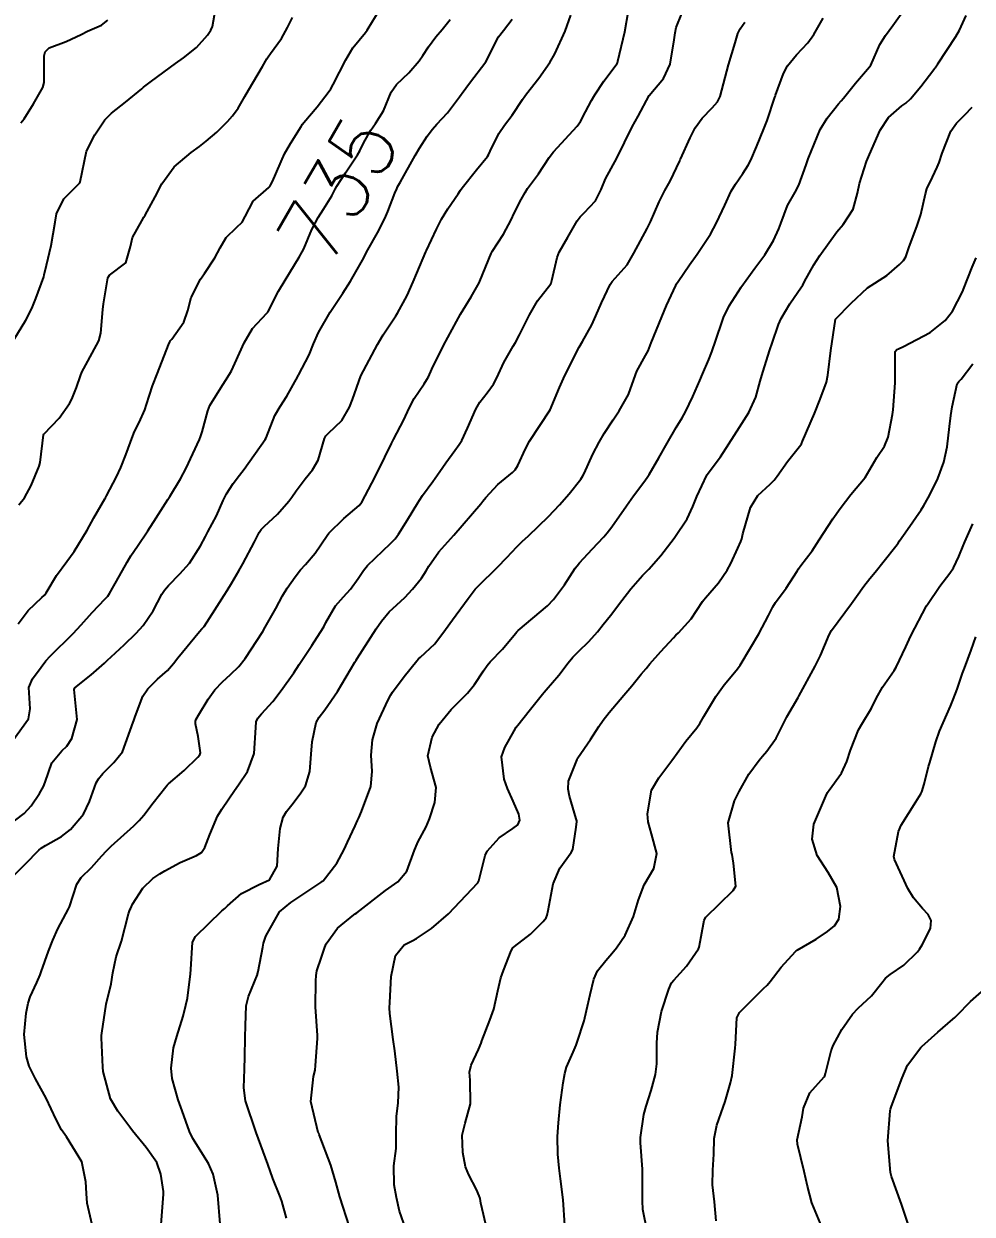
# Model space of a CAD drawing. Header units: metres. Extents: x 318500 to 325275, y 7408834 to 7428799.
# Drawn here: x 321702.3 to 321762.4, y 7415969.8 to 7416045.2 of the extents above; entities that cross this region are included whole.
import ezdxf
from ezdxf.enums import TextEntityAlignment as Align

# ---------------------------------------------------------------- set-up
doc = ezdxf.new("R2010")
doc.units = ezdxf.units.M
doc.header["$MEASUREMENT"] = 0
for name, color, linetype in [('Cotas', 45, 'Continuous'), ('Curvas de Nivel 1m', 11, 'Continuous'), ('Curvas de Nivel 5m', 15, 'Continuous'), ('Linha Férrea', 20, 'Continuous')]:
    doc.layers.add(name, color=color, linetype=linetype)
doc.styles.add('Style-STANDARD', font='STANDARD.shx')

msp = doc.modelspace()

# ---------------------------------------------------------------- linework, layer by layer
at = {"layer": 'Curvas de Nivel 1m', "flags": 128}
for points, elevation in [([(321701.71, 7416025.21), (321702.474, 7416026.457), (321702.851, 7416027.199), (321703.116, 7416027.83), (321703.604, 7416029.192), (321703.638, 7416029.325), (321703.777, 7416029.94), (321704.079, 7416031.186), (321704.334, 7416032.661), (321704.421, 7416033.181), (321704.868, 7416034.141), (321705.849, 7416035.109), (321705.875, 7416035.134), (321705.891, 7416035.159), (321705.904, 7416035.213), (321706.305, 7416037.153), (321706.843, 7416038.188), (321707.479, 7416039.136), (321707.675, 7416039.361), (321707.906, 7416039.555), (321708.786, 7416040.252), (321709.809, 7416041.111), (321709.874, 7416041.167), (321709.931, 7416041.216), (321710.424, 7416041.592), (321711.946, 7416042.714), (321712.455, 7416043.072), (321713.288, 7416043.732), (321713.972, 7416044.501), (321714.195, 7416044.83), (321714.285, 7416045.047), (321714.55, 7416046.496)], 732), ([(321701.985, 7416007.205), (321702.63, 7416008.051), (321703.495, 7416008.879), (321703.648, 7416009.037), (321703.752, 7416009.186), (321704.411, 7416010.282), (321705.069, 7416011.167), (321705.536, 7416011.8), (321706.357, 7416013.148), (321706.782, 7416013.921), (321707.482, 7416015.131), (321707.519, 7416015.193), (321707.583, 7416015.316), (321708.203, 7416016.522), (321708.483, 7416017.121), (321708.807, 7416017.929), (321709.242, 7416019.114), (321709.359, 7416019.388), (321709.643, 7416019.971), (321709.997, 7416020.763), (321710.116, 7416021.103), (321710.489, 7416022.287), (321710.812, 7416023.093), (321711.506, 7416024.881), (321711.596, 7416025.082), (321711.639, 7416025.153), (321711.713, 7416025.253), (321712.474, 7416026.323), (321712.725, 7416027.065), (321712.935, 7416027.879), (321713.526, 7416029.054), (321713.774, 7416029.41), (321714.438, 7416030.389), (321714.768, 7416031.04), (321715.148, 7416031.688), (321715.809, 7416032.319), (321716.176, 7416032.663), (321716.353, 7416033.022), (321716.868, 7416033.981), (321717.848, 7416034.857), (321717.921, 7416034.927), (321717.968, 7416034.998), (321718.082, 7416035.226), (321718.852, 7416036.985), (321719.219, 7416037.641), (321719.896, 7416038.708), (321719.997, 7416038.871), (321720.073, 7416038.968), (321720.91, 7416039.965), (321721.676, 7416040.953), (321721.781, 7416041.102), (321721.934, 7416041.368), (321722.732, 7416042.938), (321723.182, 7416043.711), (321723.976, 7416044.68), (321724.084, 7416044.813), (321724.149, 7416044.917), (321724.843, 7416046.061)], 734), ([(321706.669, 7415969.135), (321706.36, 7415970.516), (321706.304, 7415971.14), (321706.278, 7415971.864), (321706.019, 7415973.145), (321705.043, 7415974.725), (321704.739, 7415975.163), (321704.401, 7415975.822), (321703.769, 7415977.173), (321703.088, 7415978.392), (321702.691, 7415979.186), (321702.515, 7415979.783), (321702.36, 7415981.192), (321702.499, 7415982.545), (321702.624, 7415983.188), (321702.746, 7415983.597), (321703.17, 7415984.495), (321703.376, 7415984.979), (321703.443, 7415985.177), (321703.901, 7415986.472), (321704.175, 7415987.17), (321704.488, 7415987.897), (321705.181, 7415989.16), (321705.197, 7415989.194), (321705.232, 7415989.297), (321705.692, 7415990.715), (321705.982, 7415991.149), (321706.63, 7415991.779), (321707.281, 7415992.513), (321707.574, 7415992.838), (321707.878, 7415993.121), (321709.303, 7415994.429), (321709.645, 7415994.758), (321709.933, 7415995.094), (321710.528, 7415995.882), (321711.337, 7415996.899), (321711.422, 7415996.996), (321711.507, 7415997.077), (321712.498, 7415997.918), (321713.366, 7415998.767), (321713.495, 7415998.921), (321713.536, 7415999.048), (321713.38, 7416000.088), (321713.208, 7416000.873), (321713.206, 7416001.053), (321713.258, 7416001.186), (321713.396, 7416001.43), (321714.008, 7416002.447), (321714.444, 7416003.04), (321714.918, 7416003.544), (321715.435, 7416004.009), (321715.95, 7416004.515), (321716.354, 7416005.016), (321717.467, 7416006.73), (321717.63, 7416006.998), (321718.291, 7416008.185), (321718.714, 7416008.982), (321719.014, 7416009.47), (321719.518, 7416010.202), (321719.861, 7416010.631), (321720.175, 7416010.964), (321720.801, 7416011.693), (321721.549, 7416012.8), (321721.665, 7416012.948), (321722.614, 7416013.884), (321723.577, 7416014.72), (321723.74, 7416014.918), (321724.387, 7416016.119), (321724.785, 7416016.902), (321725.627, 7416018.638), (321725.707, 7416018.812), (321725.747, 7416018.889), (321726.396, 7416020.139), (321726.741, 7416020.879), (321727.048, 7416021.497), (321727.683, 7416022.424), (321727.869, 7416022.685), (321727.971, 7416022.866), (321728.182, 7416023.347), (321728.907, 7416024.852), (321729.735, 7416026.376), (321729.999, 7416026.836), (321730.657, 7416027.926), (321731.178, 7416028.819), (321731.792, 7416030.308), (321731.924, 7416030.683), (321731.988, 7416030.808), (321732.719, 7416031.892), (321733.195, 7416032.796), (321733.39, 7416033.231), (321733.84, 7416034.095), (321734.087, 7416034.546), (321734.243, 7416034.784), (321734.924, 7416035.714), (321735.601, 7416036.764), (321735.884, 7416037.12), (321737.386, 7416038.738), (321737.599, 7416039.04), (321737.914, 7416039.645), (321738.285, 7416040.366), (321738.487, 7416040.724), (321739.068, 7416041.594), (321739.91, 7416042.71), (321739.927, 7416042.743), (321739.961, 7416042.846), (321740.389, 7416044.704), (321740.636, 7416046.065)], 738), ([(321722.971, 7415969.018), (321722.352, 7415970.926), (321722.09, 7415971.848), (321721.773, 7415972.932), (321721.049, 7415974.864), (321721.015, 7415974.941), (321720.988, 7415975.004), (321720.525, 7415976.948), (321720.694, 7415978.544), (321720.785, 7415978.945), (321720.815, 7415979.234), (321720.943, 7415980.943), (321720.939, 7415981.137), (321720.82, 7415982.945), (321720.842, 7415984.61), (321720.849, 7415984.945), (321720.889, 7415985.24), (321721.197, 7415986.098), (321721.407, 7415986.738), (321721.486, 7415986.937), (321722.214, 7415987.941), (321723.238, 7415988.784), (321723.319, 7415988.839), (321723.425, 7415988.917), (321725.254, 7415990.323), (321726.023, 7415990.879), (321726.594, 7415991.546), (321727.088, 7415992.872), (321727.141, 7415993.023), (321727.298, 7415993.387), (321727.812, 7415994.363), (321728.038, 7415994.859), (321728.365, 7415995.889), (321728.454, 7415996.853), (321728.085, 7415998.133), (321727.921, 7415998.862), (321728.206, 7416000.04), (321728.632, 7416000.852), (321729.409, 7416001.787), (321730.433, 7416002.825), (321730.879, 7416003.368), (321731.441, 7416004.241), (321731.674, 7416004.58), (321731.878, 7416004.806), (321732.644, 7416005.616), (321733.477, 7416006.602), (321733.563, 7416006.704), (321733.651, 7416006.787), (321735.496, 7416008.347), (321735.888, 7416008.754), (321736.575, 7416009.683), (321737.26, 7416010.734), (321737.374, 7416010.89), (321737.535, 7416011.078), (321738.334, 7416011.937), (321739.056, 7416012.715), (321739.287, 7416012.989), (321739.567, 7416013.362), (321740.498, 7416014.696), (321740.948, 7416015.332), (321741.603, 7416016.196), (321741.806, 7416016.478), (321741.932, 7416016.675), (321742.553, 7416017.739), (321743.076, 7416018.658), (321743.65, 7416019.65), (321744.03, 7416020.273), (321744.236, 7416020.644), (321744.698, 7416021.617), (321745.146, 7416022.635), (321745.307, 7416023.023), (321745.71, 7416023.951), (321745.91, 7416024.434), (321745.975, 7416024.626), (321746.088, 7416024.989), (321746.636, 7416026.617), (321746.997, 7416027.366), (321747.769, 7416028.545), (321747.793, 7416028.576), (321747.806, 7416028.599), (321748.634, 7416029.74), (321749.265, 7416030.578), (321749.809, 7416031.49), (321750.149, 7416032.235), (321750.27, 7416032.566), (321750.689, 7416033.71), (321751.171, 7416034.557), (321751.411, 7416035), (321751.876, 7416036.298), (321751.94, 7416036.488), (321751.959, 7416036.549), (321752.003, 7416036.67), (321752.767, 7416038.537), (321753.196, 7416039.245), (321753.924, 7416040.152), (321754.094, 7416040.351), (321754.23, 7416040.515), (321754.992, 7416041.456), (321755.888, 7416042.491), (321755.961, 7416042.607), (321756.544, 7416043.915), (321756.889, 7416044.481), (321757.36, 7416045.105), (321758.003, 7416046.009)], 742), ([(321701.302, 7415994.4), (321702.369, 7415995.194), (321702.814, 7415995.691), (321703.329, 7415996.465), (321703.597, 7415996.917), (321703.687, 7415997.177), (321704.129, 7415998.401), (321704.752, 7415999.166), (321705.06, 7415999.476), (321705.378, 7415999.957), (321705.721, 7416001.155), (321705.525, 7416003.052), (321705.569, 7416003.158), (321706.601, 7416003.974), (321707.444, 7416004.724), (321707.653, 7416004.921), (321707.873, 7416005.126), (321708.689, 7416005.886), (321709.465, 7416006.614), (321709.907, 7416007.103), (321710.534, 7416008.044), (321711.08, 7416009.086), (321711.243, 7416009.345), (321711.509, 7416009.651), (321712.214, 7416010.376), (321712.832, 7416011.06), (321713.541, 7416012.161), (321713.838, 7416012.756), (321713.994, 7416013.046), (321714.546, 7416014.059), (321714.972, 7416015.036), (321715.167, 7416015.454), (321715.596, 7416016.109), (321716, 7416016.628), (321716.294, 7416017.02), (321717.629, 7416018.885), (321717.691, 7416018.999), (321718.241, 7416020.401), (321718.583, 7416020.986), (321719.007, 7416021.642), (321719.689, 7416022.875), (321719.722, 7416022.938), (321719.736, 7416022.97), (321720.407, 7416024.259), (321720.692, 7416024.96), (321721.009, 7416025.668), (321721.74, 7416026.95), (321722.533, 7416028.164), (321723.031, 7416028.931), (321723.783, 7416030.261), (321724.126, 7416030.915), (321724.727, 7416031.985), (321725.2, 7416032.899), (321725.382, 7416033.341), (321725.844, 7416034.503), (321725.958, 7416034.779), (321726.011, 7416034.888), (321726.189, 7416035.223), (321727.119, 7416036.878), (321727.405, 7416037.347), (321727.889, 7416038.114), (321728.212, 7416038.548), (321728.503, 7416038.861), (321729.175, 7416039.588), (321729.926, 7416040.595), (321730.027, 7416040.74), (321730.095, 7416040.838), (321730.56, 7416041.455), (321731.592, 7416042.815), (321731.727, 7416043.04), (321731.961, 7416043.542), (321732.395, 7416044.387), (321732.715, 7416044.803), (321733.264, 7416045.524)], 736), ([(321701.658, 7415991.204), (321702.443, 7415992.022), (321703.285, 7415992.868), (321703.452, 7415993.014), (321703.712, 7415993.176), (321704.726, 7415993.736), (321705.3, 7415994.181), (321706.118, 7415995.148), (321706.51, 7415995.954), (321706.926, 7415997.136), (321707.079, 7415997.399), (321707.349, 7415997.741), (321708.04, 7415998.44), (321708.601, 7415999.112), (321709.275, 7416000.988), (321709.314, 7416001.101), (321709.331, 7416001.16), (321709.394, 7416001.341), (321709.885, 7416002.631), (321710.19, 7416003.098), (321710.814, 7416003.705), (321711.438, 7416004.268), (321711.823, 7416004.696), (321712.106, 7416005.07), (321713.467, 7416006.733), (321713.621, 7416006.896), (321713.764, 7416007.047), (321714.429, 7416008.098), (321715.019, 7416009.035), (321715.212, 7416009.325), (321715.512, 7416009.814), (321715.966, 7416010.581), (321716.217, 7416011.02), (321716.944, 7416012.409), (321717.254, 7416013.004), (321717.371, 7416013.185), (321717.556, 7416013.377), (321718.403, 7416014.152), (321719.121, 7416014.977), (321719.312, 7416015.247), (321719.59, 7416015.647), (321720.157, 7416016.409), (321720.62, 7416016.96), (321720.984, 7416017.588), (321721.385, 7416018.952), (321721.466, 7416019.118), (321721.635, 7416019.293), (321722.48, 7416020.105), (321722.966, 7416020.93), (321723.161, 7416021.434), (321723.69, 7416022.92), (321724.744, 7416024.904), (321725.105, 7416025.514), (321725.734, 7416026.475), (321725.896, 7416026.73), (321725.998, 7416026.887), (321726.621, 7416028.018), (321727.004, 7416028.878), (321727.226, 7416029.425), (321727.789, 7416030.775), (321727.831, 7416030.869), (321728.463, 7416032.208), (321728.798, 7416032.855), (321729.185, 7416033.494), (321729.844, 7416034.448), (321729.998, 7416034.688), (321730.106, 7416034.836), (321731.014, 7416035.975), (321731.691, 7416036.813), (321731.763, 7416036.921), (321731.875, 7416037.163), (321732.422, 7416038.277), (321732.774, 7416038.801), (321733.267, 7416039.439), (321733.924, 7416040.423), (321734.068, 7416040.648), (321734.169, 7416040.786), (321734.941, 7416041.779), (321735.645, 7416042.765), (321735.966, 7416043.33), (321736.611, 7416044.751), (321736.967, 7416045.774)], 737), ([(321702.035, 7416014.743), (321702.382, 7416015.202), (321702.82, 7416015.969), (321703.315, 7416017.193), (321703.375, 7416017.43), (321703.593, 7416019.19), (321703.602, 7416019.219), (321703.631, 7416019.252), (321704.573, 7416020.249), (321705.244, 7416021.166), (321705.386, 7416021.442), (321705.675, 7416022.184), (321705.929, 7416022.914), (321706.028, 7416023.155), (321706.407, 7416023.859), (321707.091, 7416025.139), (321707.218, 7416025.636), (321707.348, 7416027.136), (321707.391, 7416027.49), (321707.67, 7416029.131), (321707.772, 7416029.293), (321708.808, 7416030.091), (321709.096, 7416031.117), (321709.22, 7416031.695), (321709.814, 7416032.736), (321709.953, 7416032.973), (321710.029, 7416033.107), (321710.669, 7416034.266), (321711.076, 7416035.092), (321711.861, 7416036.158), (321712.949, 7416037.064), (321713.477, 7416037.455), (321713.881, 7416037.781), (321714.564, 7416038.369), (321715.232, 7416039.037), (321715.553, 7416039.386), (321715.913, 7416039.883), (321716.337, 7416040.61), (321716.575, 7416041.02), (321717.461, 7416042.524), (321717.741, 7416043.003), (321717.818, 7416043.136), (321717.955, 7416043.344), (321718.666, 7416044.293), (321719.046, 7416044.984), (321719.356, 7416045.613)], 733), ([(321702.15, 7416038.954), (321702.368, 7416039.205), (321702.965, 7416040.149), (321703.554, 7416041.194), (321703.626, 7416041.501), (321703.64, 7416043.193), (321703.701, 7416043.445), (321703.958, 7416043.704), (321705.034, 7416044.103), (321705.971, 7416044.551), (321706.374, 7416044.754), (321707.27, 7416045.141), (321707.666, 7416045.453)], 731), ([(321711.051, 7415969.158), (321711.192, 7415971.077), (321711.181, 7415971.266), (321711.009, 7415972.363), (321710.77, 7415973.083), (321710.088, 7415974.035), (321709.221, 7415975.098), (321709.052, 7415975.323), (321708.288, 7415976.338), (321707.831, 7415977.119), (321707.375, 7415978.847), (321707.347, 7415979.126), (321707.258, 7415980.999), (321707.263, 7415981.128), (321707.281, 7415981.277), (321707.564, 7415983.124), (321707.873, 7415984.416), (321707.991, 7415985.118), (321708.193, 7415986.117), (321708.532, 7415987.11), (321708.977, 7415988.853), (321709.066, 7415989.102), (321709.12, 7415989.214), (321709.235, 7415989.449), (321709.884, 7415990.461), (321710.518, 7415991.087), (321710.962, 7415991.385), (321711.267, 7415991.569), (321712.239, 7415992.102), (321713.282, 7415992.55), (321713.596, 7415992.735), (321713.809, 7415993.042), (321714.126, 7415993.865), (321714.611, 7415995.03), (321714.875, 7415995.468), (321715.327, 7415996.126), (321715.689, 7415996.662), (321715.942, 7415997.014), (321716.502, 7415997.863), (321716.92, 7415999.007), (321717.025, 7416000.644), (321717.056, 7416001.005), (321717.164, 7416001.233), (321717.398, 7416001.509), (321718.102, 7416002.297), (321718.641, 7416002.982), (321719.437, 7416004.108), (321719.782, 7416004.629), (321719.996, 7416004.965), (321720.577, 7416005.841), (321721.289, 7416006.952), (321721.354, 7416007.068), (321721.475, 7416007.309), (321722.086, 7416008.346), (321722.576, 7416008.934), (321723.023, 7416009.412), (321723.518, 7416010.089), (321723.851, 7416010.59), (321724.112, 7416010.911), (321725.551, 7416012.296), (321725.849, 7416012.594), (321726.069, 7416012.885), (321726.64, 7416013.809), (321727.299, 7416014.873), (321727.406, 7416015.049), (321727.587, 7416015.335), (321728.232, 7416016.229), (321728.676, 7416016.854), (321729.058, 7416017.409), (321729.63, 7416018.195), (321729.907, 7416018.564), (321730.075, 7416018.833), (321730.436, 7416019.616), (321730.97, 7416020.82), (321731.221, 7416021.262), (321731.676, 7416021.856), (321732.087, 7416022.403), (321732.293, 7416022.804), (321732.738, 7416023.766), (321733.329, 7416024.794), (321733.473, 7416025.042), (321733.727, 7416025.517), (321734.365, 7416026.781), (321734.859, 7416027.668), (321735.712, 7416028.761), (321735.731, 7416028.8), (321735.773, 7416028.956), (321736.121, 7416030.429), (321736.246, 7416030.753), (321736.782, 7416031.718), (321737.38, 7416032.737), (321737.561, 7416032.997), (321737.828, 7416033.252), (321738.548, 7416034.015), (321738.895, 7416034.72), (321739.164, 7416035.413), (321739.88, 7416036.71), (321740.861, 7416038.696), (321741.234, 7416039.367), (321741.93, 7416040.68), (321742.848, 7416041.765), (321743.263, 7416042.66), (321743.519, 7416044.201), (321743.574, 7416044.656), (321743.655, 7416044.985), (321743.998, 7416045.882)], 739), ([(321718.979, 7415969.575), (321718.673, 7415970.653), (321718.546, 7415970.977), (321718.1, 7415972.073), (321717.789, 7415972.988), (321717.05, 7415975), (321716.371, 7415977.007), (321716.278, 7415977.818), (321716.327, 7415979.008), (321716.333, 7415979.786), (321716.354, 7415981.008), (321716.376, 7415981.77), (321716.424, 7415983.007), (321716.561, 7415983.611), (321717.139, 7415985), (321717.147, 7415985.034), (321717.183, 7415985.194), (321717.468, 7415986.734), (321717.527, 7415986.995), (321717.658, 7415987.435), (321718.529, 7415988.981), (321719.246, 7415989.563), (321721.152, 7415990.835), (321721.26, 7415990.906), (321721.281, 7415990.918), (321721.304, 7415990.94), (321722.156, 7415992.053), (321722.633, 7415992.927), (321722.831, 7415993.391), (321723.313, 7415994.423), (321723.475, 7415994.76), (321723.548, 7415994.917), (321723.729, 7415995.318), (321724.316, 7415996.905), (321724.394, 7415997.865), (321724.339, 7415998.905), (321724.425, 7415999.864), (321724.724, 7416000.9), (321725.415, 7416002.401), (321725.588, 7416002.718), (321725.692, 7416002.887), (321726.427, 7416003.888), (321727.229, 7416004.872), (321727.331, 7416004.991), (321727.454, 7416005.111), (321728.365, 7416005.958), (321729.043, 7416006.847), (321729.486, 7416007.474), (321730.482, 7416008.825), (321730.927, 7416009.401), (321731.518, 7416010.003), (321731.935, 7416010.395), (321732.339, 7416010.802), (321732.924, 7416011.411), (321733.55, 7416012.092), (321733.905, 7416012.434), (321734.29, 7416012.779), (321735.573, 7416014.024), (321736.255, 7416014.75), (321736.874, 7416015.458), (321737.605, 7416016.379), (321737.747, 7416016.59), (321737.818, 7416016.728), (321738.38, 7416017.971), (321738.779, 7416018.719), (321739.096, 7416019.265), (321739.654, 7416020.133), (321740.036, 7416020.704), (321740.625, 7416021.747), (321740.97, 7416022.691), (321741.165, 7416023.221), (321741.713, 7416024.222), (321741.877, 7416024.518), (321741.946, 7416024.677), (321742.068, 7416025.02), (321742.732, 7416026.665), (321743.042, 7416027.369), (321743.629, 7416028.652), (321743.674, 7416028.748), (321743.774, 7416028.906), (321744.485, 7416029.948), (321744.974, 7416030.638), (321745.313, 7416031.127), (321745.813, 7416031.906), (321746.208, 7416032.624), (321746.721, 7416033.733), (321747.125, 7416034.611), (321747.396, 7416035.068), (321747.867, 7416035.73), (321748.207, 7416036.263), (321748.369, 7416036.593), (321748.73, 7416037.429), (321749.203, 7416038.58), (321749.397, 7416039.089), (321749.894, 7416040.571), (321749.904, 7416040.596), (321749.932, 7416040.698), (321750.436, 7416042.082), (321750.691, 7416042.563), (321751.26, 7416043.264), (321751.975, 7416044.013), (321752.368, 7416044.544), (321752.953, 7416045.578)], 741), ([(321726.526, 7415968.867), (321726.133, 7415970.019), (321725.938, 7415970.876), (321725.798, 7415971.668), (321725.775, 7415972.879), (321725.924, 7415973.99), (321725.927, 7415974.877), (321725.931, 7415976.013), (321726.052, 7415976.875), (321726.08, 7415977.865), (321725.984, 7415978.877), (321725.833, 7415980.166), (321725.738, 7415980.881), (321725.512, 7415982.527), (321725.495, 7415982.885), (321725.513, 7415983.234), (321725.606, 7415984.884), (321725.881, 7415986.199), (321726.424, 7415986.872), (321726.939, 7415987.139), (321727.216, 7415987.28), (321728.154, 7415987.923), (321729.24, 7415988.84), (321731.082, 7415990.813), (321731.147, 7415990.926), (321731.268, 7415991.365), (321731.558, 7415992.535), (321731.684, 7415992.806), (321732.444, 7415993.658), (321733.312, 7415994.254), (321733.614, 7415994.487), (321733.747, 7415994.784), (321733.69, 7415995.151), (321733.332, 7415995.992), (321732.973, 7415996.794), (321732.763, 7415997.381), (321732.591, 7415998.798), (321732.789, 7415999.386), (321733.395, 7416000.441), (321733.525, 7416000.661), (321733.614, 7416000.787), (321734.332, 7416001.699), (321735.178, 7416002.764), (321735.292, 7416002.892), (321735.424, 7416003.039), (321736.218, 7416003.968), (321736.812, 7416004.74), (321737.095, 7416005.096), (321737.461, 7416005.462), (321738.109, 7416006.085), (321738.664, 7416006.718), (321739.031, 7416007.168), (321739.49, 7416007.746), (321740.205, 7416008.699), (321740.772, 7416009.43), (321741.524, 7416010.286), (321741.721, 7416010.483), (321741.912, 7416010.674), (321742.673, 7416011.533), (321743.516, 7416012.651), (321743.561, 7416012.711), (321744.351, 7416013.863), (321744.698, 7416014.639), (321744.95, 7416015.276), (321745.578, 7416016.63), (321745.589, 7416016.651), (321745.611, 7416016.676), (321746.453, 7416017.793), (321746.977, 7416018.61), (321747.651, 7416019.671), (321748.245, 7416020.591), (321748.691, 7416021.569), (321748.971, 7416022.581), (321749.13, 7416023.147), (321749.58, 7416024.572), (321749.724, 7416024.998), (321750.125, 7416026.178), (321750.291, 7416026.564), (321750.834, 7416027.479), (321751.586, 7416028.552), (321751.657, 7416028.666), (321751.775, 7416028.89), (321752.369, 7416029.964), (321752.743, 7416030.536), (321753.815, 7416032.043), (321754.209, 7416032.514), (321754.856, 7416033.483), (321755.116, 7416034.501), (321755.245, 7416035.113), (321755.701, 7416036.493), (321755.885, 7416036.946), (321756.57, 7416038.483), (321757.098, 7416039.293), (321757.923, 7416040.021), (321758.189, 7416040.203), (321758.477, 7416040.462), (321759.138, 7416041.256), (321759.958, 7416042.324), (321760.009, 7416042.389), (321760.047, 7416042.439), (321760.216, 7416042.69), (321761.361, 7416044.419), (321761.587, 7416044.815), (321762, 7416045.753)], 743), ([(321731.679, 7415968.799), (321731.278, 7415970.524), (321731.229, 7415970.807), (321731.184, 7415970.989), (321731.006, 7415971.39), (321730.52, 7415972.322), (321730.308, 7415972.821), (321730.132, 7415973.725), (321730.105, 7415974.824), (321730.292, 7415975.591), (321730.631, 7415976.817), (321730.596, 7415978.319), (321730.552, 7415978.818), (321730.661, 7415979.263), (321731.122, 7415980.248), (321731.29, 7415980.645), (321731.344, 7415980.807), (321731.846, 7415982.103), (321732.099, 7415982.796), (321732.348, 7415983.969), (321732.549, 7415984.789), (321732.71, 7415985.265), (321733.206, 7415986.491), (321733.307, 7415986.681), (321733.404, 7415986.778), (321734.424, 7415987.566), (321735.234, 7415988.353), (321735.41, 7415988.585), (321735.487, 7415988.756), (321735.535, 7415989.048), (321735.865, 7415990.751), (321736.275, 7415991.745), (321737.006, 7415992.734), (321737.097, 7415992.929), (321737.314, 7415994.325), (321737.361, 7415994.688), (321737.357, 7415994.73), (321737.321, 7415994.855), (321736.901, 7415996.302), (321736.81, 7415996.738), (321736.836, 7415997.25), (321737.368, 7415998.623), (321737.404, 7415998.695), (321737.422, 7415998.729), (321738.218, 7415999.891), (321738.752, 7416000.716), (321739.015, 7416001.103), (321739.409, 7416001.606), (321740.343, 7416002.696), (321740.839, 7416003.279), (321741.44, 7416004.017), (321741.737, 7416004.384), (321741.977, 7416004.672), (321742.668, 7416005.455), (321743.475, 7416006.331), (321743.635, 7416006.491), (321743.8, 7416006.647), (321744.593, 7416007.535), (321745.317, 7416008.632), (321745.395, 7416008.738), (321745.503, 7416008.857), (321746.324, 7416009.812), (321746.883, 7416010.61), (321747.11, 7416011.033), (321747.551, 7416012.004), (321747.735, 7416012.42), (321747.795, 7416012.596), (321747.873, 7416012.905), (321748.35, 7416014.588), (321748.824, 7416015.349), (321749.603, 7416016.07), (321749.861, 7416016.313), (321750.047, 7416016.566), (321750.696, 7416017.488), (321751.542, 7416018.551), (321751.579, 7416018.612), (321751.642, 7416018.775), (321752.406, 7416020.539), (321752.757, 7416021.451), (321753.159, 7416022.528), (321753.256, 7416022.968), (321753.432, 7416024.524), (321753.74, 7416026.52), (321754.73, 7416027.53), (321755.77, 7416028.49), (321756.982, 7416029.278), (321757.792, 7416029.968), (321758.043, 7416030.22), (321758.184, 7416030.464), (321758.373, 7416031.029), (321758.904, 7416032.454), (321759.133, 7416033.148), (321759.424, 7416034.446), (321759.523, 7416034.777), (321759.866, 7416035.504), (321760.177, 7416036.134), (321760.288, 7416036.434), (321760.491, 7416037.035), (321761.03, 7416038.423), (321761.4, 7416038.926), (321761.916, 7416039.461), (321762.389, 7416039.94)], 744), ([(321741.832, 7415968.667), (321741.544, 7415970.119), (321741.509, 7415970.672), (321741.524, 7415971.191), (321741.507, 7415972.673), (321741.384, 7415974.336), (321741.389, 7415974.675), (321741.609, 7415976.135), (321741.749, 7415976.67), (321742.073, 7415977.648), (321742.348, 7415978.661), (321742.421, 7415979.35), (321742.421, 7415980.661), (321742.461, 7415981.34), (321742.707, 7415982.657), (321743.174, 7415984.077), (321743.358, 7415984.469), (321743.496, 7415984.647), (321744.31, 7415985.522), (321745.068, 7415986.631), (321745.103, 7415986.739), (321745.222, 7415987.416), (321745.423, 7415988.441), (321745.528, 7415988.626), (321747.257, 7415990.331), (321747.428, 7415990.597), (321747.282, 7415992.052), (321747.186, 7415992.602), (321747.159, 7415992.735), (321746.945, 7415994.606), (321747.334, 7415996.003), (321747.628, 7415996.596), (321748.243, 7415997.7), (321748.901, 7415998.577), (321749.12, 7415998.827), (321749.379, 7415999.14), (321749.974, 7415999.982), (321750.28, 7416000.561), (321750.648, 7416001.317), (321751.37, 7416002.55), (321751.389, 7416002.581), (321751.421, 7416002.641), (321752.442, 7416004.535), (321752.779, 7416005.211), (321753.332, 7416006.522), (321753.483, 7416006.785), (321754.746, 7416008.501), (321755.058, 7416008.946), (321755.517, 7416009.594), (321755.916, 7416010.094), (321756.24, 7416010.483), (321756.823, 7416011.195), (321757.555, 7416012.137), (321757.694, 7416012.332), (321757.791, 7416012.467), (321758.297, 7416013.189), (321759.16, 7416014.446), (321759.325, 7416014.703), (321759.591, 7416015.186), (321760.014, 7416016.024), (321760.212, 7416016.431), (321760.59, 7416017.461), (321760.8, 7416018.423), (321760.958, 7416019.725), (321761.031, 7416020.419), (321761.119, 7416020.967), (321761.444, 7416022.414), (321761.538, 7416022.567), (321761.695, 7416022.719), (321762.434, 7416023.677)], 746), ([(321746.182, 7415969.408), (321746.072, 7415970.609), (321745.951, 7415971.67), (321745.971, 7415972.61), (321746.021, 7415973.624), (321746.051, 7415974.61), (321746.219, 7415975.452), (321746.619, 7415976.605), (321746.738, 7415976.949), (321747.095, 7415978.13), (321747.196, 7415978.599), (321747.384, 7415980.338), (321747.409, 7415980.596), (321747.497, 7415982.253), (321747.651, 7415982.593), (321749.175, 7415984.11), (321749.409, 7415984.336), (321749.593, 7415984.566), (321750.286, 7415985.466), (321751.209, 7415986.464), (321751.253, 7415986.505), (321751.316, 7415986.548), (321752.502, 7415987.249), (321753.228, 7415987.72), (321753.662, 7415988.085), (321753.936, 7415988.51), (321754.041, 7415989.302), (321753.825, 7415990.512), (321753.274, 7415991.453), (321752.575, 7415992.531), (321752.266, 7415993.576), (321752.368, 7415994.534), (321753.117, 7415996.303), (321753.23, 7415996.522), (321753.274, 7415996.588), (321753.342, 7415996.675), (321754.112, 7415997.755), (321754.461, 7415998.504), (321754.675, 7415999.206), (321755.187, 7416000.493), (321755.404, 7416000.856), (321756.021, 7416001.876), (321756.313, 7416002.481), (321756.715, 7416003.193), (321757.447, 7416004.251), (321757.576, 7416004.468), (321758.176, 7416005.753), (321758.509, 7416006.455), (321759.499, 7416008.356), (321759.55, 7416008.439), (321760.348, 7416009.598), (321760.971, 7416010.418), (321761.196, 7416010.754), (321761.546, 7416011.474), (321761.816, 7416012.147), (321761.93, 7416012.406), (321762.422, 7416013.551)], 747), ([(321752.974, 7415968.759), (321752.244, 7415970.528), (321751.956, 7415971.585), (321751.743, 7415972.533), (321751.323, 7415974.26), (321751.316, 7415974.537), (321751.62, 7415975.986), (321751.708, 7415976.534), (321752.106, 7415977.513), (321753.012, 7415978.521), (321753.049, 7415978.573), (321753.103, 7415978.741), (321753.465, 7415980.175), (321753.594, 7415980.513), (321754.141, 7415981.509), (321754.814, 7415982.495), (321755.164, 7415982.864), (321756.006, 7415983.647), (321756.667, 7415984.475), (321756.892, 7415984.765), (321757.188, 7415984.999), (321758.052, 7415985.603), (321758.927, 7415986.444), (321759.052, 7415986.603), (321759.216, 7415986.871), (321759.753, 7415987.912), (321759.795, 7415988.432), (321759.604, 7415988.795), (321759.247, 7415989.185), (321758.668, 7415989.863), (321758.312, 7415990.454), (321757.462, 7415992.293), (321757.429, 7415992.468), (321757.72, 7415994.058), (321757.884, 7415994.462), (321758.823, 7415995.936), (321759.143, 7415996.443), (321759.208, 7415996.576), (321759.349, 7415997.064), (321759.63, 7415998.172), (321759.703, 7415998.435), (321760.078, 7415999.741), (321760.317, 7416000.426), (321761.008, 7416002.009), (321761.187, 7416002.413), (321761.43, 7416003.086), (321761.769, 7416004.083), (321761.9, 7416004.406), (321762.331, 7416005.537), (321762.624, 7416006.399)], 748), ([(321758.37, 7415969.055), (321757.903, 7415970.451), (321757.274, 7415972.201), (321757.212, 7415972.458), (321757.05, 7415974.46), (321757.19, 7415976.356), (321757.208, 7415976.468), (321757.278, 7415976.663), (321757.959, 7415978.457), (321758.298, 7415979.266), (321759.129, 7415980.376), (321759.16, 7415980.409), (321759.192, 7415980.439), (321760.212, 7415981.356), (321761.156, 7415982.174), (321761.285, 7415982.282), (321761.412, 7415982.407), (321762.281, 7415983.286), (321763.177, 7415984.069)], 749)]:
    msp.add_lwpolyline(points, dxfattribs=dict(at, elevation=elevation))
at = {"layer": 'Curvas de Nivel 5m', "flags": 128}
for points, elevation in [([(321701.372, 7415999.434), (321702.634, 7416001.191), (321702.754, 7416001.836), (321702.663, 7416003.191), (321702.887, 7416003.729), (321703.439, 7416004.48), (321703.743, 7416004.88), (321704.005, 7416005.174), (321705.465, 7416006.611), (321705.97, 7416007.152), (321706.681, 7416007.943), (321707.495, 7416008.788), (321707.655, 7416008.971), (321707.763, 7416009.127), (321708.393, 7416010.245), (321708.89, 7416011.116), (321709.129, 7416011.519), (321709.54, 7416012.142), (321710.19, 7416013.1), (321710.731, 7416013.924), (321711.463, 7416015.082), (321711.507, 7416015.155), (321711.583, 7416015.286), (321712.267, 7416016.403), (321712.623, 7416017.065), (321713.472, 7416018.896), (321713.536, 7416019.051), (321713.56, 7416019.122), (321713.635, 7416019.387), (321713.986, 7416020.716), (321714.132, 7416021.045), (321714.723, 7416021.99), (321715.375, 7416023.033), (321715.485, 7416023.239), (321715.697, 7416023.697), (321716.289, 7416025.021), (321716.824, 7416025.913), (321717.738, 7416026.898), (321717.789, 7416026.95), (321717.815, 7416026.999), (321718.47, 7416028.279), (321718.896, 7416028.983), (321719.785, 7416030.439), (321719.975, 7416030.782), (321720.068, 7416030.967), (321720.576, 7416032.194), (321720.978, 7416032.958), (321721.309, 7416033.474), (321721.841, 7416034.326), (321722.055, 7416034.739), (321722.168, 7416034.945), (321722.708, 7416035.787), (321723.461, 7416036.926), (321723.612, 7416037.186), (321723.882, 7416037.712), (321724.313, 7416038.494), (321724.615, 7416038.909), (321725.11, 7416039.704), (321725.605, 7416040.895), (321725.935, 7416041.386), (321726.714, 7416042.11), (321727.381, 7416042.876), (321727.61, 7416043.218), (321727.963, 7416043.761), (321728.431, 7416044.405), (321728.827, 7416044.857), (321729.345, 7416045.495)], 735), ([(321714.781, 7415969.214), (321714.618, 7415971.026), (321714.327, 7415972.344), (321714.031, 7415973.035), (321713.043, 7415974.616), (321712.825, 7415975.053), (321712.361, 7415976.359), (321712.114, 7415977.064), (321711.743, 7415978.417), (321711.68, 7415979.071), (321711.824, 7415980.365), (321712.033, 7415981.066), (321712.439, 7415982.357), (321712.608, 7415983.058), (321712.702, 7415983.512), (321712.898, 7415985.054), (321712.91, 7415985.328), (321713.027, 7415987.053), (321713.214, 7415987.4), (321714.877, 7415989.025), (321715.068, 7415989.186), (321715.235, 7415989.343), (321716.119, 7415990.139), (321717.255, 7415990.694), (321717.904, 7415990.99), (321718.386, 7415991.87), (321718.44, 7415992.983), (321718.572, 7415994.25), (321718.765, 7415994.978), (321718.97, 7415995.32), (321719.322, 7415995.758), (321719.847, 7415996.45), (321720.175, 7415996.962), (321720.453, 7415997.859), (321720.541, 7415998.958), (321720.597, 7415999.739), (321720.849, 7416000.955), (321721.045, 7416001.312), (321721.408, 7416001.769), (321722.215, 7416002.938), (321723.306, 7416004.78), (321723.387, 7416004.921), (321723.451, 7416005.024), (321724.649, 7416006.902), (321724.986, 7416007.389), (321725.486, 7416007.965), (321725.97, 7416008.411), (321726.464, 7416008.88), (321726.962, 7416009.421), (321727.519, 7416010.111), (321727.822, 7416010.569), (321727.995, 7416010.863), (321728.625, 7416011.772), (321729.56, 7416012.84), (321731.285, 7416014.814), (321731.415, 7416014.98), (321731.586, 7416015.217), (321732.36, 7416016.041), (321733.279, 7416016.793), (321733.445, 7416016.959), (321733.617, 7416017.252), (321734.112, 7416018.304), (321734.366, 7416018.779), (321735.66, 7416020.76), (321736.253, 7416022.18), (321736.516, 7416022.748), (321736.899, 7416023.545), (321737.506, 7416024.733), (321737.724, 7416025.106), (321738.304, 7416026.155), (321738.562, 7416026.722), (321738.921, 7416027.549), (321739.473, 7416028.713), (321739.586, 7416028.898), (321739.776, 7416029.102), (321740.538, 7416029.95), (321740.973, 7416030.692), (321741.816, 7416032.266), (321742.029, 7416032.677), (321742.56, 7416033.948), (321742.927, 7416034.664), (321743.264, 7416035.254), (321743.878, 7416036.549), (321743.908, 7416036.621), (321743.924, 7416036.65), (321744.542, 7416037.995), (321744.859, 7416038.64), (321745.291, 7416039.254), (321745.919, 7416039.906), (321746.264, 7416040.286), (321746.431, 7416040.622), (321746.747, 7416041.82), (321746.969, 7416042.615), (321747.39, 7416044.025), (321747.553, 7416044.606), (321747.693, 7416044.896), (321747.991, 7416045.324)], 740), ([(321736.591, 7415969.121), (321736.487, 7415970.738), (321736.326, 7415972.053), (321736.231, 7415972.742), (321736.152, 7415973.625), (321736.139, 7415974.744), (321736.199, 7415975.607), (321736.305, 7415976.742), (321736.499, 7415978.143), (321736.593, 7415978.738), (321736.705, 7415979.137), (321737.12, 7415980.078), (321737.318, 7415980.536), (321737.387, 7415980.726), (321737.811, 7415982.059), (321737.977, 7415982.718), (321738.2, 7415983.744), (321738.43, 7415984.711), (321738.672, 7415985.224), (321739.198, 7415985.896), (321739.568, 7415986.341), (321739.862, 7415986.7), (321740.418, 7415987.496), (321740.955, 7415988.684), (321741.251, 7415989.739), (321741.616, 7415990.675), (321742.233, 7415991.709), (321742.419, 7415992.663), (321742.075, 7415993.902), (321741.863, 7415994.672), (321741.833, 7415995.18), (321742.08, 7415996.669), (321742.55, 7415997.464), (321743.369, 7415998.564), (321743.405, 7415998.614), (321743.425, 7415998.649), (321744.253, 7415999.776), (321744.948, 7416000.635), (321745.141, 7416000.895), (321745.407, 7416001.355), (321746.152, 7416002.619), (321746.692, 7416003.35), (321747.445, 7416004.259), (321747.595, 7416004.451), (321747.697, 7416004.596), (321748.358, 7416005.695), (321748.872, 7416006.579), (321749.492, 7416007.735), (321749.77, 7416008.294), (321749.942, 7416008.566), (321750.609, 7416009.464), (321751.297, 7416010.552), (321751.386, 7416010.698), (321751.535, 7416010.9), (321752.252, 7416011.837), (321752.701, 7416012.533), (321753.574, 7416013.872), (321754.021, 7416014.513), (321754.695, 7416015.402), (321755.61, 7416016.49), (321756.354, 7416017.758), (321756.827, 7416018.478), (321757.073, 7416019.048), (321757.34, 7416020.473), (321757.377, 7416020.76), (321757.521, 7416022.472), (321757.519, 7416022.645), (321757.518, 7416024.472), (321757.609, 7416024.584), (321757.722, 7416024.637), (321758.029, 7416024.772), (321759.732, 7416025.664), (321760.684, 7416026.426), (321761.14, 7416027.028), (321761.768, 7416028.248), (321761.822, 7416028.357), (321761.843, 7416028.409), (321762.382, 7416029.813), (321762.646, 7416030.402)], 745)]:
    msp.add_lwpolyline(points, dxfattribs=dict(at, elevation=elevation))
at = {"layer": 'Linha Férrea'}
for points in [[(321801.996, 7416472.124, -0.01056), (321778.562, 7416402.785, 0.003825), (321753.427, 7416335.229, 0.009891), (321731.998, 7416274.984), (321714.19, 7416219.513, -0.023962), (321655.044, 7416039.283), (321642.82, 7416007.304), (321613.083, 7415933.23), (321568.988, 7415825.437), (321540.974, 7415754.447), (321517.665, 7415694.407), (321499.441, 7415649.202), (321470.312, 7415575.877, -0.021199), (321451.089, 7415534.053, -0.062911), (321383.346, 7415430.521, -0.034735), (321333.565, 7415379.837, -0.029004), (321269.949, 7415330.444), (321232.205, 7415304.051, 0.005656), (321177.936, 7415264.887, 0.018731), (321134.029, 7415229.838, 0.055667), (321051.084, 7415139.412, 0.029861), (321000.142, 7415057.355), (320958.652, 7414980.458)], [(321470.312, 7415575.877), (321499.441, 7415649.202), (321517.665, 7415694.407), (321540.974, 7415754.447), (321568.988, 7415825.437), (321613.083, 7415933.23), (321642.82, 7416007.304), (321655.044, 7416039.283, 0.023962), (321714.19, 7416219.513), (321731.998, 7416274.984, -0.009891), (321753.427, 7416335.229, -0.003825), (321778.562, 7416402.785, 0.01056), (321801.996, 7416472.124)]]:
    msp.add_lwpolyline(points, format="xyb", dxfattribs=at)

# ---------------------------------------------------------------- texts
at = {"layer": 'Cotas', "style": 'Style-STANDARD'}
msp.add_text('735', height=4, rotation=59.97517, dxfattribs=at).set_placement((321722.243, 7416034.76, 735), align=Align.MIDDLE_CENTER)

doc.saveas('drawing.dxf')
